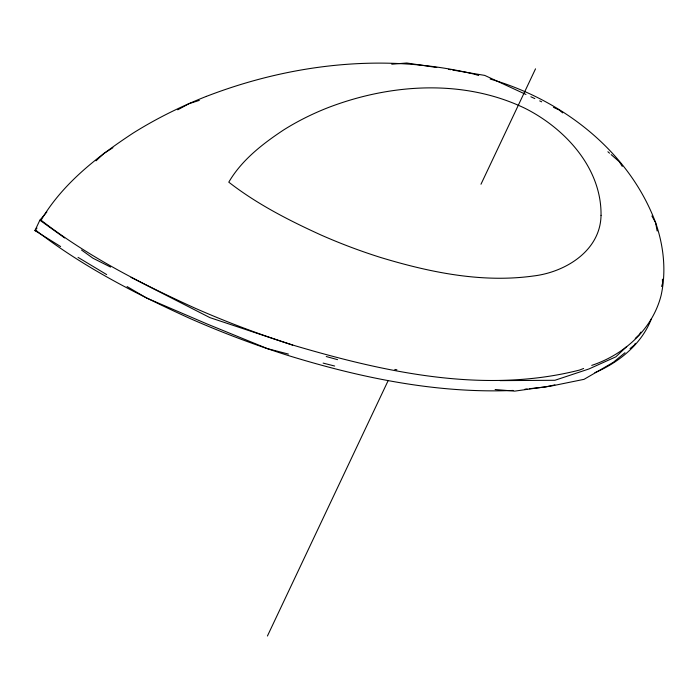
<?xml version="1.0" encoding="UTF-8"?>
<svg xmlns="http://www.w3.org/2000/svg" width="699" height="699" viewBox="0 0 699 699"><rect width="100%" height="100%" fill="white"/><g stroke="black" fill="none" stroke-linecap="round" stroke-linejoin="round"><path stroke-width="1.05" d="M661.595 286.485L662.547 283.401L662.425 279.189M651.319 318.989C641.638 344.03 619.113 362.362 594.91 372.663M46.85 211.98L39.852 220.202L34.95 230.574L60.621 246.537M267.429 636.011L388.19 380.536M480.982 184.239L535.53 68.834M635.374 343.323L634.229 345.149L630.035 348.591M640.913 332.077L639.131 334.777L635.251 338.456M36.986 228.066L34.95 230.574L37.003 231.317M626.715 346.547L615.845 356.839L588.934 368.967L554.901 380.282L500.047 380.623M96.016 160.831L103.845 153.474L112.915 147.716M624.993 352.724L613.233 362.37L584.032 379.339L552.289 385.813L514.691 391.134L495.128 389.526M177.729 109.804L189.036 103.67L199.294 100.394M583.621 368.495L579.576 370.051C485.15 394.114 386.302 372.611 294.882 345.69A674.159 462.354 25.3 0 1 195.301 308.285C141.425 283.82 87.995 256.585 41.092 220.211C62.7 183.356 97.921 156.261 133.098 133.107A674.159 462.354 25.3 0 1 206.371 96.383M591.721 365.394C624.111 354.699 652.508 329.229 661.088 295.476C666.47 271.256 663.701 245.952 655.61 222.658C628.794 151.01 562.276 99.843 490.165 79.039M206.371 96.392C291.107 63.696 385.691 52.696 474.551 74.234L478.719 75.518M554.892 384.887L545.526 387.001L529.318 388.723M524.993 389.177L527.16 388.95M391.772 64.212L406.774 63.006L436.761 67.506M513.11 390.444C437.329 393.616 362.108 378.133 289.98 356.062A674.159 462.354 25.3 0 1 190.399 318.657C136.523 294.192 83.094 266.957 36.191 230.574M448.513 69.341L450.645 69.699M452.769 70.057L484.704 75.396L525.971 94.47M337.591 359.662L326.232 356.525M394.786 369.422L396.91 369.78M334.655 366.031L323.13 363.096M288.442 354.087L267.42 348.626L206.965 323.925L146.572 298.001L127.087 286.564M292.663 345.149L209.936 317.634L131.019 277.354M530.882 96.768L534.814 98.603M539.715 100.901L541.681 101.818M553.468 107.331L559.357 110.084L562.66 112.888M110.573 267.079L93.037 258.263L81.512 250.015M106.667 274.585L78.043 257.372M39.852 220.202L64.675 237.966M607.903 151.753L609.537 153.186M611.179 154.619L619.375 161.801L622.285 166.406M651.905 215.982L655.61 222.658L657.147 231.002M601.035 215.327C600.406 250.889 565.255 272.269 533.267 276.009C481.768 283.13 429.728 272.33 380.536 257.45A402.274 275.887 25.3 0 1 320.998 235.004C288.774 220.325 256.821 203.977 228.783 182.168C241.644 160.08 262.667 143.802 283.689 129.909A402.274 275.887 25.3 0 1 327.438 107.882C390.007 83.688 463.28 78.672 524.94 108.275C565.089 128.441 601.664 168.031 601.035 215.327"/></g></svg>
